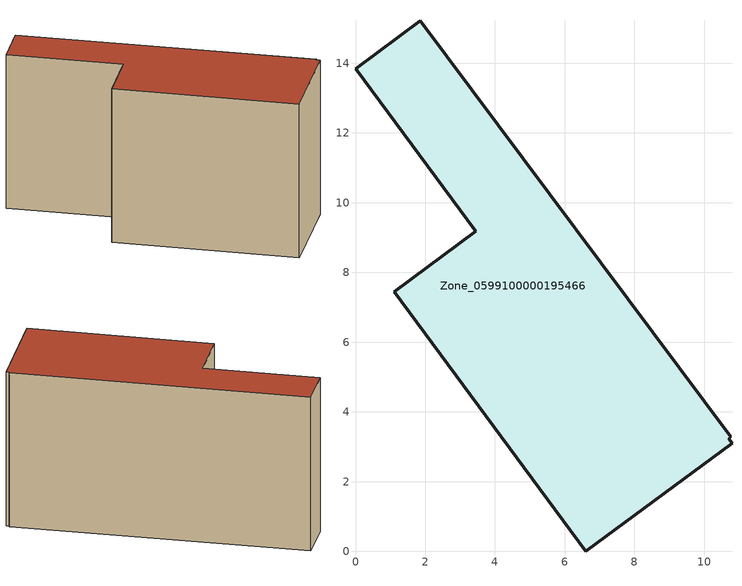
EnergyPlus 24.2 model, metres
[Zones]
Zone_0599100000195466
 floor ground (C_G): 3.45,9.18 0,13.84 1.86,15.22 10.76,3.28 10.7,3.24 10.8,3.1 6.61,0 1.11,7.44 z0
 wall outside (C_F): 10.76,3.28 1.86,15.22 0,13.84 3.45,9.18 1.11,7.44 6.61,0 10.8,3.1 10.7,3.24 10.76,3.28 z0:8.19
 roof outside (C_R): 6.61,0 10.8,3.1 10.7,3.24 10.76,3.28 1.86,15.22 0,13.84 3.45,9.18 1.11,7.44 z8.19
[BUILDING]
Pand.0599100000195466: North Axis=0; Terrain=City; Loads Convergence Tolerance Value=0.04; Temperature Convergence Tolerance Value=0.4; Solar Distribution=FullExterior; Maximum Number of Warmup Days=25; Minimum Number of Warmup Days=1
[Site:Location]
Rotterdam.The.Hague.AP_ZH_NLD Design_Conditions: Latitude=51.96; Longitude=4.45; Time Zone=1; Elevation=-4.5
[SITE:GROUNDTEMPERATURE:BUILDINGSURFACE]
18, 18, 18, 18, 18, 18, 18, 18, 18, 18, 18, 18
[MATERIAL] Thermal Absorptance=0.9; Solar Absorptance=0.7; Visible Absorptance=0.7
Name | Roughness | Thickness | Conductivity | Density | Specific Heat
G.TC.1975-1991 | MediumSmooth | 0.15 | 0.288461 | 540 | 1210
F.TC.1975-1991 | Rough | 0.3 | 0.230769 | 1920 | 840
R.TC.1975-1991 | MediumRough | 0.2 | 0.153846 | 1500 | 1000
[CONSTRUCTION]
C_G: G.TC.1975-1991
C_F: F.TC.1975-1991
C_R: R.TC.1975-1991
[ZONE]
Zone_0599100000195466: Type=1; Multiplier=1; Ceiling Height=Autocalculate; Volume=Autocalculate; Floor Area=autocalculate; Part of Total Floor Area=Yes
[ZONEINFILTRATION:DESIGNFLOWRATE]
Infil_Zone_0599100000195466: Zone or ZoneList or Space or SpaceList=Zone_0599100000195466; Schedule=AlwaysOn; Design Flow Rate Calculation Method=Flow/Area; Flow Rate per Floor Area=0.003; Constant Term Coefficient=1; Temperature Term Coefficient=0; Velocity Term Coefficient=0; Velocity Squared Term Coefficient=0
[HVACTEMPLATE:ZONE:IDEALLOADSAIRSYSTEM]
Zone_0599100000195466: Maximum Heating Supply Air Temperature=50; Minimum Cooling Supply Air Temperature=13; Maximum Heating Supply Air Humidity Ratio=0.0156; Minimum Cooling Supply Air Humidity Ratio=0.0077; Heating Limit=NoLimit; Cooling Limit=NoLimit; Dehumidification Control Type=ConstantSensibleHeatRatio; Cooling Sensible Heat Ratio=0.7; Dehumidification Setpoint=60; Humidification Control Type=None; Humidification Setpoint=30; Outdoor Air Method=None; Outdoor Air Flow Rate per Person=0.00944; Outdoor Air Flow Rate per Zone Floor Area=0; Outdoor Air Flow Rate per Zone=0; Demand Controlled Ventilation Type=None; Outdoor Air Economizer Type=NoEconomizer; Heat Recovery Type=None; Sensible Heat Recovery Effectiveness=0.7; Latent Heat Recovery Effectiveness=0.65
[ZONECONTROL:THERMOSTAT]
ThermostatControl_Zone_0599100000195466: Zone or ZoneList=Zone_0599100000195466; Control Type Schedule=DualSetpointControlType; Control 1=Thermostat_Zone_0599100000195466; Temperature Difference Between Cutout And Setpoint=0
[THERMOSTATSETPOINT:DUALSETPOINT]
Thermostat_Zone_0599100000195466: Heating Setpoint Temperature Schedule=HeatingSetpoint_Zone_0599100000195466; Cooling Setpoint Temperature Schedule=CoolingSetpoint_Zone_0599100000195466
[SCHEDULE:COMPACT]
HeatingSetpoint_Zone_0599100000195466: Through: 12/31, For: AllDays, Until: 24:00, 21
CoolingSetpoint_Zone_0599100000195466: Through: 12/31, For: AllDays, Until: 24:00, 24
DualSetpointControlType: Through: 12/31, For: AllDays, Until: 24:00, 4
AlwaysOn: Through: 12/31, For: AllDays, Until: 24:00, 1
